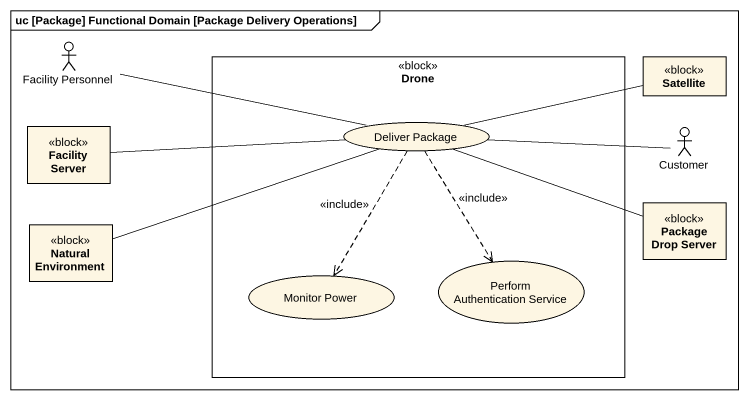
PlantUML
@startuml
mainframe uc [Package] Functional Domain [Package Delivery Operations]
allowmixing
hide circle
hide empty members
actor "Facility Personnel" as Facility_Personnel
rectangle Drone <<block>> {
  usecase "Deliver Package" as Deliver_Package
  usecase "Monitor Power" as Monitor_Power
  usecase "Perform Authentication Service" as Perform_Authentication
}
class Satellite <<block>>
class "Facility Server" as Facility_Server <<block>>
actor Customer
class "Natural Environment" as Natural_Environment <<block>>
class "Package Drop Server" as Package_Drop_Server <<block>>
Facility_Personnel -right- Deliver_Package
Satellite -left- Deliver_Package
Facility_Server -right- Deliver_Package
Deliver_Package ..> Monitor_Power : <<include>>
Deliver_Package ..> Perform_Authentication : <<include>>
Customer -left- Deliver_Package
Natural_Environment -right- Deliver_Package
Package_Drop_Server -left- Deliver_Package
@enduml
